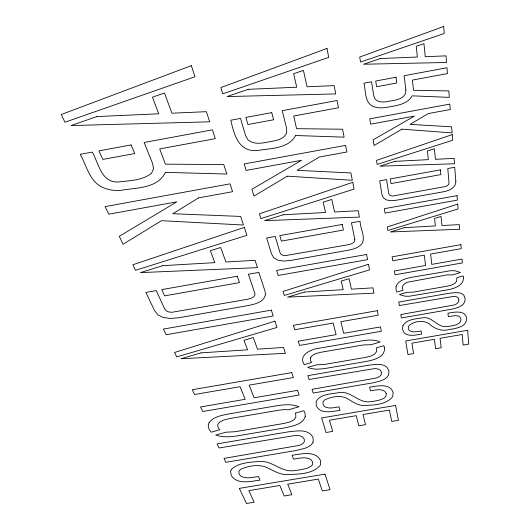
<?xml version="1.0" encoding="UTF-8"?>
<svg xmlns="http://www.w3.org/2000/svg" width="530" height="530" viewBox="0 0 530 530"><rect width="100%" height="100%" fill="white"/><g stroke="black" fill="none" stroke-linecap="round" stroke-linejoin="round"><path stroke-width="0.79" d="M384.482 347.766C385.343 357.18 373.676 360.009 366.502 361.387L325.659 368.403C319.723 369.258 313.349 369.854 307.705 367.363L316.682 364.812L324.174 364.507L365.998 357.313L370.94 356.047L374.485 354.192L376.439 351.86L376.691 349.111L376.274 347.872L383.819 345.726L384.482 347.766M310.54 357.81L310.514 360.519L311.594 362.487L304.26 364.68C297.655 354.802 312.124 348.654 320.001 348.091L361.977 340.83C367.979 339.982 374.485 339.233 380.116 342.009L371.086 344.705L363.288 344.95L320.763 352.298L315.774 353.589L312.322 355.464L310.54 357.81M396.062 286.77L396.016 289.539L396.924 292.11L403.078 290.208L402.402 288.419L402.687 285.981L404.37 283.888L407.338 282.245L446.571 274.977L452.905 274.831L460.444 272.513L455.151 270.77L450.891 270.678L411.293 277.356C405.496 278.555 398.09 280.41 396.062 286.77M455.813 181.161C456.211 187.858 448.777 190.88 443.279 191.794L396.347 200.234L390.709 200.711L386.33 199.889L383.349 197.809L381.931 194.51L379.718 180.849L386.602 179.604L388.748 193.477L389.365 194.861L390.703 195.722L392.697 196.04L445.803 186.481L447.645 185.467L448.731 184.168L449.003 182.618L447.77 168.533L454.714 167.275L455.813 181.161M354.795 239.348L354.656 241.163L353.444 242.694L351.244 243.899L348.117 244.727L285.385 255.626L282.815 255.274L280.993 254.287L280.006 252.677L275.216 236.446L266.65 237.983L271.526 253.956L273.811 257.785L277.886 260.177L283.543 261.085L290.606 260.462L348.74 250.133C353.749 249.093 359.267 247.57 362.348 243.157C365.462 236.102 360.168 228.437 360.089 221.248L351.43 222.799L354.795 239.348M381.401 372.292L381.209 374.611L379.613 376.492L376.598 377.969L312.071 389.325L313.203 393.035L372.617 382.892C378.195 381.448 385.462 380.725 388.569 375.088L388.954 371L387.059 367.277C382.011 362.944 374.717 364.66 368.754 365.197L307.877 375.644L309.063 379.5L374.617 368.582L378.056 368.959L380.315 370.212L381.401 372.292M386.231 393.704L386.019 396.102L384.329 398.05L381.169 399.593A33.92 16.827 -8.8 0 1 368.41 401.866C357.578 402.144 350.184 390.425 338.882 392.617C331.157 394.128 320.464 393.75 316.145 401.568L316.231 405.583C320.325 414.758 332.363 411.313 340.022 410.333L339.074 406.868C334.258 407.524 328.819 409.22 324.353 406.483L323.042 404.423L323.008 402.025L324.466 400.044C330.634 397.003 338.286 395.353 345.003 397.487C350.747 400.13 355.696 404.774 362.228 405.457C372.464 405.165 385.9 405.384 392.73 396.572L393.094 392.538C390.04 382.786 377.188 386.039 369.629 387.172L370.443 390.815C375.227 390.179 380.792 388.397 385.078 391.465L386.231 393.704M402.893 325.798L402.568 329.488L404.039 332.747C408.822 337.053 415.904 334.841 421.589 334.152L421.145 330.945C417.223 331.455 412.612 333.019 409.127 330.415L408.252 328.507L408.464 326.301C413.115 321.147 422.688 319.795 428.737 323.452C434.043 328.587 441.417 331.581 448.777 329.64C455.502 328.408 466.572 327.401 466.711 318.404C465.353 309.712 454.091 312.117 447.969 313.23L448.314 316.569L455.475 315.642L458.404 316.079L460.239 317.331L460.987 319.391L460.61 321.591L459.053 323.36L456.323 324.744A28.256 15.079 -11.5 0 1 445.664 326.685C436.793 326.818 431.738 315.966 422.35 317.861C415.626 319.04 406.669 319.1 402.893 325.798M405.881 89.934L405.536 93.472C402.197 100.329 393.426 100.17 387.006 101.647C382.899 102.27 378.155 102.376 375.068 99.117L373.749 95.89L371.557 81.786L363.951 83.203C365.919 90.915 364.368 101.786 372.603 106.245C377.035 108.239 381.978 108.107 386.675 107.345C395.678 105.609 407.159 104.841 412.161 95.844L449.327 97.374L448.817 90.928L413.486 90.305L412.466 80.076L447.452 73.571L446.989 67.747L404.145 75.724L405.881 89.934M463.498 277.713C463.571 285.756 454.177 288.598 447.724 289.784L409.021 296.277L404.86 296.184L399.448 294.561L406.974 292.355L413.075 292.156L447.678 286.107L451.792 285.014L454.833 283.384L456.621 281.311L456.833 277.727L463.127 275.878L463.498 277.713M458.894 299.814L458.536 301.921L457.065 303.604L454.482 304.922L400.793 314.548L401.349 317.954L450.798 309.354C456.516 308.221 465.373 306.254 465.161 298.721L463.929 295.329C460.166 291.328 453.991 292.845 449.215 293.249L398.759 302.06L399.328 305.572L453.687 296.376L456.456 296.754L458.185 297.913L458.894 299.814M208.992 422.821L208.197 425.882L209.025 429.181L211.205 432.202L219.672 429.744L218.095 427.644L217.737 424.729L219.546 422.178L223.415 420.111L229.218 418.654L279.211 410.147L284.239 409.591L288.525 409.769L299 406.735C292.063 403.853 284.345 404.662 277.104 405.695L227.715 414.115C221.043 415.573 213.232 416.865 208.992 422.821M165.367 172.376C157.463 189.131 134.945 187.567 119.389 190.595C112.088 190.628 104.682 189.23 98.553 185.069C88.649 177.616 86.072 164.611 80.209 154.323L92.286 152.09C98.766 163.432 101.097 182.466 117.971 182.009C129.287 180.604 142.146 180.677 151.474 173.35L153.534 168.984L152.7 163.737L144.12 142.49L212.417 129.843L215.299 138.655L159.696 148.923L165.4 164.167L223.766 164.545L226.867 174.032L165.367 172.376M265.457 294.395C264.212 302.001 255.255 304.054 248.881 305.426L179.021 317.709L170.441 318.484L163.339 317.516L157.947 314.866L154.508 310.553L145.882 292.447L156.231 290.612L164.75 309.017L166.221 310.825L168.619 311.925L171.839 312.296L247.364 299.304L251.088 298.337L253.631 296.946L254.903 295.197L254.824 293.13L248.378 274.262L258.859 272.407L264.96 291.03L265.457 294.395M295.66 135.514C288.36 148.897 270.452 148.241 257.335 150.553C238.613 151.991 234.194 135.17 230.815 120.211L240.54 118.409L245.681 135.832L247.914 139.787C255.473 146.128 265.888 142.1 274.48 140.861C279.389 139.781 284.849 137.793 286.697 132.639L286.617 128.28L282.212 110.677L337.053 100.508L338.451 107.756L293.726 116.03L296.568 128.684L342.572 129.221L344.089 137.144L295.66 135.514M305.306 416.275C302.782 424.643 292.481 426.107 285.153 427.796L237.321 435.892C230.172 436.932 222.626 437.568 215.71 435.031L226.091 432.169L235.002 431.738L284.04 423.43L289.777 422.006L293.779 419.959L295.82 417.421L295.78 414.453L295.13 413.128L303.889 410.71L304.935 412.897L305.306 416.275M231.405 469.408L230.577 471.263L231.239 475.496C237.473 485.109 250.73 481.247 260.031 480.127L258.448 476.503C252.717 477.311 246.443 479.087 240.984 476.318L239.149 474.171L238.785 471.647L240.242 469.534C247.51 466.069 256.321 464.446 264.238 466.533C271.373 469.229 277.819 474.052 285.644 474.668C297.27 474.032 312.707 474.754 320.597 464.85L320.551 460.59C315.456 450.136 301.252 454.058 292.11 455.25L293.527 459.099C299.238 458.317 305.638 456.429 310.944 459.576L312.574 461.921L312.607 464.459L310.845 466.539L307.294 468.209A39.677 18.139 -6.7 0 1 292.494 470.799C280.86 471.488 272.162 461.04 260.535 461.358C250.716 462.312 238.97 462.213 231.405 469.408M313.117 442.139C309.725 448.546 301.292 448.97 295.124 450.672L225.899 462.299L224.031 458.377L299.251 445.379L302.643 443.762L304.319 441.742L304.266 439.264L302.716 437.058L299.874 435.753L295.733 435.395L219.062 447.983L217.101 443.882L288.32 431.851C296.389 431.022 308.778 428.379 313.084 437.773L313.117 442.139M198.618 197.875L172.787 213.736L240.666 216.419L243.482 225.031L161.458 220.692L123.059 244.27L119.276 236.327L176.815 201.837L108.743 214.213L105.119 206.601L230.007 183.85L232.577 191.701L198.618 197.875M287.286 176.172L253.976 196.093L251.896 189.276L301.55 160.279L246.139 170.408L244.171 163.956L345.613 145.379L346.885 151.997L319.279 157.039L297.065 170.322L350.913 172.952L352.324 180.306L287.286 176.172M401.892 129.148L374.061 145.505L373.14 139.821L414.427 116.11L370.602 124.172L369.741 118.853L449.811 104.105L450.235 109.524L428.432 113.533L410.021 124.364L451.6 126.809L452.083 132.911L401.892 129.148M191.337 65.654L61.261 114.507L64.938 122.231L194.974 76.764L191.337 65.654M326.997 48.462L220.871 87.543L222.785 93.836L328.706 57.372L326.997 48.462M443.69 26.5L359.718 57.041L360.533 62.05L444.239 33.496L443.69 26.5M96.818 116.58L71.033 125.557L209.708 121.82L206.389 111.678L171.886 113.201L164.525 92.995L152.461 97.195L158.735 113.784L96.818 116.58M248.232 89.325L227.118 96.566L335.728 93.923L334.132 85.635L307.049 86.781L303.432 70.384L293.62 73.749L296.734 87.218L248.232 89.325M380.295 58.545L363.54 64.243L446.525 62.48L446.002 55.862L425.265 56.697L423.96 43.685L416.216 46.315L417.375 57.015L380.295 58.545M452.256 134.6L376.512 160.358L377.175 164.419L452.706 140.251L452.256 134.6M352.768 182.333L259.428 213.795L260.892 218.612L354.073 189.117L352.768 182.333M244.323 227.403L132.884 264.748L135.521 270.293L246.914 235.307L244.323 227.403M457.695 204.103L387.271 226.979L387.841 230.484L458.079 208.972L457.695 204.103M394.989 161.332L379.851 166.162L454.554 163.763L454.13 158.384L435.455 159.305L434.395 148.751L427.412 150.984L428.353 159.656L394.989 161.332M368.449 264.278L283.046 291.44L284.265 295.448L369.529 269.896L368.449 264.278M283.192 214.782L264.583 220.652L359.439 217.095L358.22 210.728L334.549 211.993L331.78 199.439L323.154 202.162L325.539 212.477L283.192 214.782M162.617 265.676L140.45 272.612L257.487 267.643L255.089 260.323L225.946 261.992L220.659 247.497L210.337 250.73L214.842 262.635L162.617 265.676M274.924 321.167L174.589 352.483L176.702 356.915L276.985 327.46L274.924 321.167M404.397 227.668L390.305 231.974L459.676 229.251L459.311 224.607L441.967 225.561L441.046 216.459L434.554 218.446L435.368 225.926L404.397 227.668M304.631 292.023L287.571 297.118L373.994 293.169L372.974 287.863L351.41 289.161L349.098 278.727L341.207 281.085L343.195 289.658L304.631 292.023M200.989 352.874L180.982 358.731L285.451 353.338L283.53 347.461L257.5 349.157L253.267 337.557L243.979 340.28L247.583 349.8L200.989 352.874M395.983 77.254L375.737 81.017L376.591 86.741L396.725 83.005L395.983 77.254M271.764 112.625L245.874 117.422L247.927 124.517L273.632 119.767L271.764 112.625M131.129 144.915L98.924 150.864L102.82 159.431L134.733 153.548L131.129 144.915M440.397 169.865L390.285 178.928L390.988 183.605L440.841 174.602L440.397 169.865M457.032 195.643L384.31 208.694L385.018 213.08L457.383 200.108L457.032 195.643M342.234 224.442L279.807 235.618L281.39 241.104L343.427 230.02L342.234 224.442M237.255 276.236L161.776 289.618L164.611 295.859L239.514 282.609L237.255 276.236M366.568 254.466L276.64 270.413L278.184 275.474L367.568 259.647L366.568 254.466M460.895 244.655L392.114 256.831L392.75 260.753L424.285 255.175L425.557 265.49L394.406 270.982L395.022 274.772L462.339 262.926L462.034 259.064L431.791 264.39L430.592 254.062L461.213 248.649L460.895 244.655M271.327 310.136L163.439 329.057L166.135 334.721L273.235 315.973L271.327 310.136M377.367 310.679L293.381 325.321L294.726 329.733L333.178 323.035L336.099 334.622L298.224 341.201L299.516 345.434L381.322 331.257L380.487 326.924L343.685 333.31L340.869 321.697L378.234 315.191L377.367 310.679M467.645 330.283L405.755 340.962L407.954 354.53L413.539 353.576L411.936 343.162L434.408 339.286L435.574 348.687L441.185 347.72L440.092 338.306L462.206 334.49L463.121 345.05L468.739 344.089L467.645 330.283M291.765 372.61L192.324 389.709L194.609 394.512L240.064 386.701L245.191 399.302L200.532 406.941L202.705 411.512L299.106 395.055L297.569 390.345L254.135 397.772L249.173 385.138L293.381 377.552L291.765 372.61M395.565 405.423L321.63 417.945L326.069 432.507L332.714 431.38L329.428 420.217L356.246 415.679L358.803 425.782L365.481 424.656L363.03 414.533L389.437 410.068L391.736 421.429L398.427 420.303L395.565 405.423M324.983 474.125L239.321 488.388L246.516 503.5L254.188 502.228L248.828 490.647L279.873 485.48L284.146 495.987L291.864 494.709L287.717 484.175L318.298 479.093L322.333 490.939L330.064 489.66L324.983 474.125"/></g></svg>
